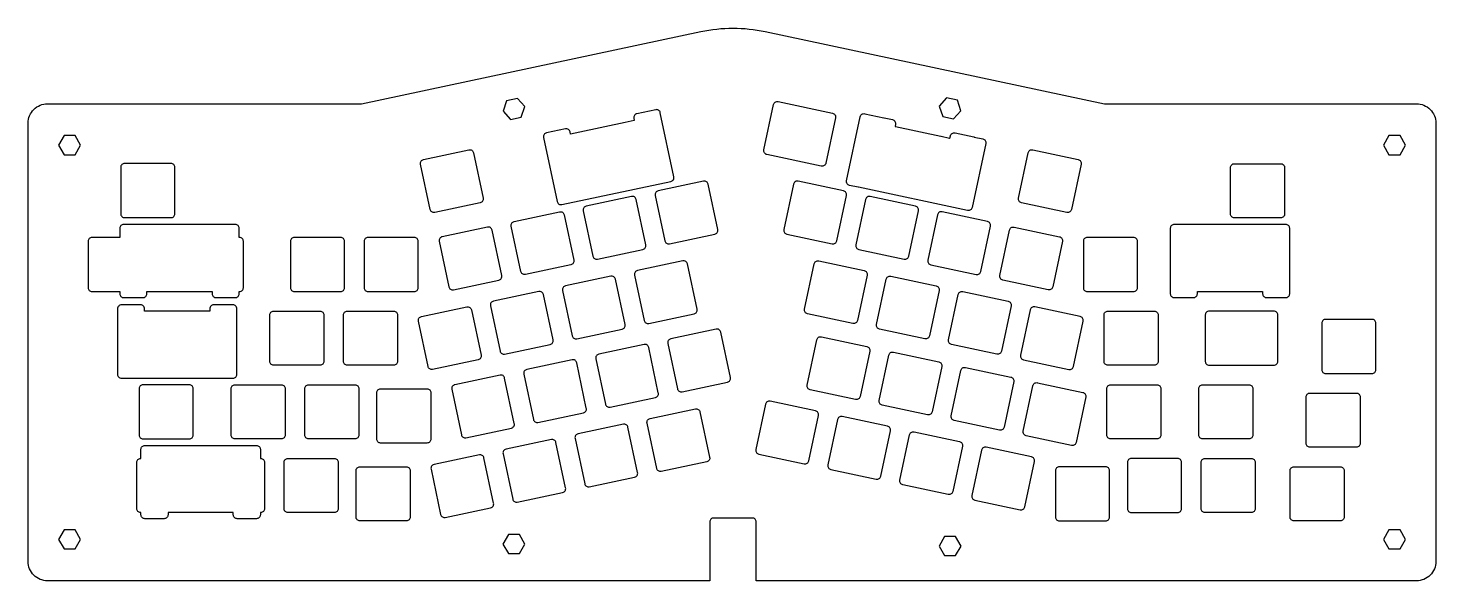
# Model space of a CAD drawing. Header units: millimetres. Extents: x -307 to 57, y 118 to 261.
import ezdxf

# ---------------------------------------------------------------- set-up
doc = ezdxf.new("R2010")
doc.units = ezdxf.units.MM
doc.layers.get('0').update_dxf_attribs({"linetype": 'CONTINUOUS'})

msp = doc.modelspace()

# ---------------------------------------------------------------- linework, layer by layer
for points in [[(-118.64, 117.77), (-118.64, 133.01, 0.414214), (-119.64, 134.01), (-129.64, 134.01, 0.414214), (-130.64, 133.01), (-130.64, 117.77), (-302.01, 117.77, -0.414214), (-307.01, 122.77), (-307.01, 236.11, -0.414214), (-302.01, 241.11), (-220.73, 241.11), (-132.95, 259.77, -0.105104), (-116.32, 259.77), (-28.54, 241.11), (52.23, 241.11, -0.414214), (57.23, 236.11), (57.23, 122.77, -0.414214), (52.23, 117.77)], [(-114.12, 240.9, -0.414214), (-112.93, 241.67), (-98.87, 238.68, -0.414214), (-98.1, 237.49), (-100.59, 225.75, -0.414214), (-101.78, 224.98), (-115.84, 227.97, -0.414214), (-116.61, 229.16)], [(-150.17, 236.77), (-152.55, 236.27), (-164.29, 233.77), (-166.68, 233.27), (-166.8, 233.84, 0.414214), (-167.98, 234.61), (-172.88, 233.57, 0.414214), (-173.65, 232.38), (-170.12, 215.81, 0.414214), (-168.94, 215.04), (-140.69, 221.05, 0.414215), (-139.92, 222.23), (-143.44, 238.8, 0.414215), (-144.63, 239.57), (-149.52, 238.53, 0.414214), (-150.29, 237.35)], [(-68.58, 232.24, -0.023636), (-68.49, 232.22), (-68.37, 232.8, -0.414214), (-67.18, 233.57), (-62.29, 232.53, -0.023632), (-62.2, 232.5), (-60, 232.04, -0.414215), (-59.23, 230.85), (-62.75, 214.28, -0.414215), (-63.94, 213.51), (-92.18, 219.51, -0.023632), (-92.27, 219.54), (-94.47, 220.01, -0.414214), (-95.24, 221.19), (-91.72, 237.76, -0.414214), (-90.54, 238.53), (-85.64, 237.49, -0.023632), (-85.55, 237.47), (-83.35, 237, -0.414214), (-82.58, 235.81), (-82.7, 235.24, -0.023636), (-82.61, 235.23), (-70.87, 232.73, -0.023632), (-70.78, 232.71)], [(-189.28, 216.7, -0.414214), (-190.05, 215.51), (-201.79, 213.02, -0.414214), (-202.98, 213.79), (-205.47, 225.53, -0.414214), (-204.7, 226.71), (-192.96, 229.21, -0.414214), (-191.78, 228.44)], [(-49.99, 215.51, -0.414214), (-50.76, 216.7), (-48.27, 228.44, -0.414214), (-47.08, 229.21), (-35.34, 226.71, -0.414214), (-34.57, 225.53), (-37.07, 213.79, -0.414214), (-38.25, 213.02)], [(-282.06, 211.66), (-270.06, 211.66, 0.414214), (-269.06, 212.66), (-269.06, 224.66, 0.414214), (-270.06, 225.66), (-282.06, 225.66, 0.414214), (-283.06, 224.66), (-283.06, 212.66, 0.414214)], [(4.11, 224.61, -0.414214), (5.11, 225.61), (17.11, 225.61, -0.414214), (18.11, 224.61), (18.11, 212.61, -0.414214), (17.11, 211.61), (5.11, 211.61, -0.414214), (4.11, 212.61)], [(-144.76, 217.42), (-142.27, 205.68, 0.414214), (-141.08, 204.91), (-129.34, 207.41, 0.414214), (-128.57, 208.59), (-131.07, 220.33, 0.414214), (-132.25, 221.1), (-143.99, 218.6, 0.414214)], [(-96.05, 218.6), (-107.79, 221.1, 0.414214), (-108.98, 220.33), (-111.47, 208.59, 0.414214), (-110.7, 207.41), (-98.97, 204.91, 0.414214), (-97.78, 205.68), (-95.28, 217.42, 0.414214)], [(-150.89, 217.14), (-162.62, 214.64, 0.414214), (-163.39, 213.46), (-160.9, 201.72, 0.414214), (-159.71, 200.95), (-147.98, 203.44, 0.414214), (-147.21, 204.63), (-149.7, 216.37, 0.414214)], [(-92.07, 203.44), (-80.33, 200.95, 0.414214), (-79.15, 201.72), (-76.65, 213.46, 0.414214), (-77.42, 214.64), (-89.16, 217.14, 0.414214), (-90.34, 216.37), (-92.84, 204.63, 0.414214)], [(-169.52, 213.18, -0.414214), (-168.33, 212.41), (-165.84, 200.67, -0.414214), (-166.61, 199.48), (-178.35, 196.99, -0.414214), (-179.53, 197.76), (-182.03, 209.5, -0.414214), (-181.26, 210.68)], [(-71.71, 212.41), (-74.21, 200.67, 0.414214), (-73.44, 199.48), (-61.7, 196.99, 0.414214), (-60.51, 197.76), (-58.02, 209.5, 0.414214), (-58.79, 210.68), (-70.52, 213.18, 0.414214)], [(-276.28, 192.56), (-273.84, 192.56), (-259.4, 192.56), (-259.4, 191.98, 0.414214), (-258.4, 190.98), (-253.4, 190.98, 0.414214), (-252.4, 191.98), (-252.4, 192.56), (-252.31, 192.56, 0.414214), (-251.31, 193.56), (-251.31, 205.56, 0.414214), (-252.31, 206.56), (-252.4, 206.56), (-252.4, 208.92, 0.414214), (-253.4, 209.92), (-282.28, 209.92, 0.414215), (-283.28, 208.92), (-283.28, 206.56), (-290.51, 206.56, 0.414214), (-291.51, 205.56), (-291.51, 193.56, 0.414214), (-290.51, 192.56), (-283.28, 192.56), (-283.28, 191.98, 0.414215), (-282.28, 190.98), (-277.28, 190.98, 0.414214), (-276.28, 191.98)], [(-184.47, 196.71), (-186.97, 208.45, 0.414214), (-188.15, 209.22), (-199.89, 206.72, 0.414214), (-200.66, 205.54), (-198.17, 193.8, 0.414214), (-196.98, 193.03), (-185.24, 195.52, 0.414214)], [(-54.8, 195.52, -0.414214), (-55.57, 196.71), (-53.08, 208.45, -0.414214), (-51.89, 209.22), (-40.15, 206.72, -0.414214), (-39.38, 205.54), (-41.88, 193.8, -0.414214), (-43.06, 193.03)], [(9.97, 192.56), (12.41, 192.56), (12.41, 191.98, 0.414214), (13.41, 190.98), (18.41, 190.98, 0.414214), (19.41, 191.98), (19.41, 208.92, 0.414214), (18.41, 209.92), (-10.47, 209.92, 0.414215), (-11.47, 208.92), (-11.47, 191.98, 0.414215), (-10.47, 190.98), (-5.47, 190.98, 0.414214), (-4.47, 191.98), (-4.47, 192.56), (-2.03, 192.56)], [(-238.12, 192.56), (-226.12, 192.56, 0.414214), (-225.12, 193.56), (-225.12, 205.56, 0.414214), (-226.12, 206.56), (-238.12, 206.56, 0.414214), (-239.12, 205.56), (-239.12, 193.56, 0.414214)], [(-206.07, 193.56), (-206.07, 205.56, 0.414214), (-207.07, 206.56), (-219.07, 206.56, 0.414214), (-220.07, 205.56), (-220.07, 193.56, 0.414214), (-219.07, 192.56), (-207.07, 192.56, 0.414214)], [(-33.98, 205.56), (-33.98, 193.56, 0.414214), (-32.98, 192.56), (-20.98, 192.56, 0.414214), (-19.98, 193.56), (-19.98, 205.56, 0.414214), (-20.98, 206.56), (-32.98, 206.56, 0.414214)], [(-146.44, 184.3), (-134.7, 186.8, 0.414214), (-133.93, 187.98), (-136.43, 199.72, 0.414214), (-137.61, 200.49), (-149.35, 197.99, 0.414214), (-150.12, 196.81), (-147.63, 185.07, 0.414214)], [(-105.35, 186.8, -0.414214), (-106.12, 187.98), (-103.63, 199.72, -0.414214), (-102.44, 200.49), (-90.7, 197.99, -0.414214), (-89.93, 196.81), (-92.43, 185.07, -0.414214), (-93.62, 184.3)], [(-168.75, 192.85), (-166.26, 181.11, 0.414214), (-165.07, 180.34), (-153.34, 182.83, 0.414214), (-152.57, 184.02), (-155.06, 195.76, 0.414214), (-156.25, 196.53), (-167.98, 194.03, 0.414214)], [(-72.07, 194.03, -0.414214), (-71.3, 192.85), (-73.8, 181.11, -0.414214), (-74.98, 180.34), (-86.72, 182.83, -0.414214), (-87.49, 184.02), (-84.99, 195.76, -0.414214), (-83.81, 196.53)], [(-187.39, 188.89), (-184.89, 177.15, 0.414214), (-183.71, 176.38), (-171.97, 178.87, 0.414214), (-171.2, 180.06), (-173.69, 191.8, 0.414214), (-174.88, 192.57), (-186.62, 190.07, 0.414214)], [(-53.44, 190.07, -0.414214), (-52.67, 188.89), (-55.16, 177.15, -0.414214), (-56.35, 176.38), (-68.09, 178.87, -0.414214), (-68.86, 180.06), (-66.36, 191.8, -0.414214), (-65.17, 192.57)], [(-259.99, 187.51), (-262.43, 187.51), (-274.43, 187.51), (-276.87, 187.51), (-276.87, 188.1, 0.414214), (-277.87, 189.1), (-282.87, 189.1, 0.414214), (-283.87, 188.1), (-283.87, 171.16, 0.414214), (-282.87, 170.16), (-253.99, 170.16, 0.414215), (-252.99, 171.16), (-252.99, 188.1, 0.414215), (-253.99, 189.1), (-258.99, 189.1, 0.414214), (-259.99, 188.1)], [(-243.48, 173.51, -0.414214), (-244.48, 174.51), (-244.48, 186.51, -0.414214), (-243.48, 187.51), (-231.48, 187.51, -0.414214), (-230.48, 186.51), (-230.48, 174.51, -0.414214), (-231.48, 173.51)], [(-211.43, 174.51, -0.414214), (-212.43, 173.51), (-224.43, 173.51, -0.414214), (-225.43, 174.51), (-225.43, 186.51, -0.414214), (-224.43, 187.51), (-212.43, 187.51, -0.414214), (-211.43, 186.51)], [(-189.83, 176.1, -0.414214), (-190.6, 174.91), (-202.34, 172.42, -0.414214), (-203.53, 173.19), (-206.02, 184.93, -0.414214), (-205.25, 186.11), (-193.51, 188.61, -0.414214), (-192.33, 187.84)], [(-49.45, 174.91), (-37.71, 172.42, 0.414214), (-36.53, 173.19), (-34.03, 184.93, 0.414214), (-34.8, 186.11), (-46.54, 188.61, 0.414214), (-47.73, 187.84), (-50.22, 176.1, 0.414214)], [(-28.63, 186.51, -0.414214), (-27.63, 187.51), (-15.63, 187.51, -0.414214), (-14.63, 186.51), (-14.63, 174.51, -0.414214), (-15.63, 173.51), (-27.63, 173.51, -0.414214), (-28.63, 174.51)], [(-1.43, 173.51), (15.33, 173.51, 0.414214), (16.33, 174.51), (16.33, 186.51, 0.414214), (15.33, 187.51), (-1.43, 187.51, 0.414214), (-2.43, 186.51), (-2.43, 174.51, 0.414214)], [(-125.31, 170.33), (-127.81, 182.07, 0.414214), (-128.99, 182.84), (-140.73, 180.34, 0.414214), (-141.5, 179.16), (-139.01, 167.42, 0.414214), (-137.82, 166.65), (-126.08, 169.15, 0.414214)], [(28.73, 171.37), (40.73, 171.37, 0.414214), (41.73, 172.37), (41.73, 184.37, 0.414214), (40.73, 185.37), (28.73, 185.37, 0.414214), (27.73, 184.37), (27.73, 172.37, 0.414214)], [(-160.13, 175.2), (-157.64, 163.46, 0.414214), (-156.45, 162.69), (-144.72, 165.18, 0.414214), (-143.95, 166.37), (-146.44, 178.11, 0.414214), (-147.63, 178.88), (-159.36, 176.38, 0.414214)], [(-91.73, 165.44, -0.414214), (-92.92, 164.67), (-104.65, 167.17, -0.414214), (-105.42, 168.35), (-102.93, 180.09, -0.414214), (-101.74, 180.86), (-90, 178.36, -0.414214), (-89.23, 177.18)], [(-175.09, 158.73), (-163.35, 161.22, 0.414214), (-162.58, 162.41), (-165.07, 174.15, 0.414214), (-166.26, 174.92), (-178, 172.42, 0.414214), (-178.77, 171.24), (-176.27, 159.5, 0.414214)], [(-84.29, 176.13, -0.414214), (-83.11, 176.9), (-71.37, 174.4, -0.414214), (-70.6, 173.22), (-73.1, 161.48, -0.414214), (-74.28, 160.71), (-86.02, 163.2, -0.414214), (-86.79, 164.39)], [(-67.39, 159.24, -0.414214), (-68.16, 160.43), (-65.66, 172.17, -0.414214), (-64.47, 172.94), (-52.74, 170.44, -0.414214), (-51.97, 169.26), (-54.46, 157.52, -0.414214), (-55.65, 156.75)], [(-265.31, 168.46), (-277.31, 168.46, 0.414214), (-278.31, 167.46), (-278.31, 155.46, 0.414214), (-277.31, 154.46), (-265.31, 154.46, 0.414214), (-264.31, 155.46), (-264.31, 167.46, 0.414214)], [(-240.49, 155.46, -0.414214), (-241.49, 154.46), (-253.49, 154.46, -0.414214), (-254.49, 155.46), (-254.49, 167.46, -0.414214), (-253.49, 168.46), (-241.49, 168.46, -0.414214), (-240.49, 167.46)], [(-235.44, 167.46, -0.414214), (-234.44, 168.46), (-222.44, 168.46, -0.414214), (-221.44, 167.46), (-221.44, 155.46, -0.414214), (-222.44, 154.46), (-234.44, 154.46, -0.414214), (-235.44, 155.46)], [(-197.4, 167.28), (-194.91, 155.54, 0.414214), (-193.72, 154.77), (-181.98, 157.26, 0.414214), (-181.21, 158.45), (-183.71, 170.19, 0.414214), (-184.89, 170.96), (-196.63, 168.46, 0.414214)], [(-48.75, 155.28, -0.414214), (-49.52, 156.47), (-47.03, 168.21, -0.414214), (-45.84, 168.98), (-34.1, 166.48, -0.414214), (-33.33, 165.3), (-35.83, 153.56, -0.414214), (-37.01, 152.79)], [(-26.93, 154.46, -0.414214), (-27.93, 155.46), (-27.93, 167.46, -0.414214), (-26.93, 168.46), (-14.93, 168.46, -0.414214), (-13.93, 167.46), (-13.93, 155.46, -0.414214), (-14.93, 154.46)], [(8.88, 168.46, -0.414214), (9.88, 167.46), (9.88, 155.46, -0.414214), (8.88, 154.46), (-3.12, 154.46, -0.414214), (-4.12, 155.46), (-4.12, 167.46, -0.414214), (-3.12, 168.46)], [(-215.81, 153.4, -0.414214), (-216.81, 154.4), (-216.81, 166.4, -0.414214), (-215.81, 167.4), (-203.81, 167.4, -0.414214), (-202.81, 166.4), (-202.81, 154.4, -0.414214), (-203.81, 153.4)], [(-116.21, 163.44), (-118.7, 151.7, 0.414214), (-117.93, 150.52), (-106.2, 148.02, 0.414214), (-105.01, 148.79), (-102.51, 160.53, 0.414214), (-103.28, 161.71), (-115.02, 164.21, 0.414214)], [(23.66, 165.32, -0.414214), (24.66, 166.32), (36.66, 166.32, -0.414214), (37.66, 165.32), (37.66, 153.32, -0.414214), (36.66, 152.32), (24.66, 152.32, -0.414214), (23.66, 153.32)], [(-134.35, 162.23, -0.414214), (-133.17, 161.46), (-130.67, 149.72, -0.414214), (-131.44, 148.54), (-143.18, 146.04, -0.414214), (-144.37, 146.81), (-146.86, 158.55, -0.414214), (-146.09, 159.73)], [(-84.65, 157.75), (-96.39, 160.25, 0.414214), (-97.57, 159.48), (-100.07, 147.74, 0.414214), (-99.3, 146.55), (-87.56, 144.06, 0.414214), (-86.38, 144.83), (-83.88, 156.57, 0.414214)], [(-152.99, 158.27), (-164.72, 155.77, 0.414214), (-165.49, 154.59), (-163, 142.85, 0.414214), (-161.81, 142.08), (-150.08, 144.57, 0.414214), (-149.31, 145.76), (-151.8, 157.5, 0.414214)], [(-171.62, 154.31), (-183.36, 151.81, 0.414214), (-184.13, 150.63), (-181.63, 138.89, 0.414214), (-180.45, 138.12), (-168.71, 140.61, 0.414214), (-167.94, 141.8), (-170.43, 153.54, 0.414214)], [(-67.74, 140.87, -0.414214), (-68.93, 140.1), (-80.67, 142.59, -0.414214), (-81.44, 143.78), (-78.94, 155.52, -0.414214), (-77.75, 156.29), (-66.02, 153.79, -0.414214), (-65.25, 152.61)], [(-245.85, 136.41, -0.414214), (-246.85, 135.41), (-246.93, 135.41), (-246.93, 134.83, -0.414214), (-247.93, 133.83), (-252.93, 133.83, -0.414214), (-253.93, 134.83), (-253.93, 135.41), (-270.81, 135.41), (-270.81, 134.83, -0.414214), (-271.81, 133.83), (-276.81, 133.83, -0.414215), (-277.81, 134.83), (-277.81, 135.41), (-277.9, 135.41, -0.414214), (-278.9, 136.41), (-278.9, 148.41, -0.414214), (-277.9, 149.41), (-277.81, 149.41), (-277.81, 151.77, -0.414215), (-276.81, 152.77), (-247.93, 152.77, -0.414214), (-246.93, 151.77), (-246.93, 149.41), (-246.85, 149.41, -0.414214), (-245.85, 148.41)], [(-227.8, 149.41, -0.414214), (-226.8, 148.41), (-226.8, 136.41, -0.414214), (-227.8, 135.41), (-239.8, 135.41, -0.414214), (-240.8, 136.41), (-240.8, 148.41, -0.414214), (-239.8, 149.41)], [(-202.76, 146.67), (-200.27, 134.93, 0.414214), (-199.08, 134.16), (-187.34, 136.65, 0.414214), (-186.57, 137.84), (-189.07, 149.58, 0.414214), (-190.25, 150.35), (-201.99, 147.85, 0.414214)], [(-49.11, 136.91), (-46.61, 148.65, 0.414214), (-47.38, 149.83), (-59.12, 152.33, 0.414214), (-60.31, 151.56), (-62.8, 139.82, 0.414214), (-62.03, 138.63), (-50.29, 136.14, 0.414214)], [(-22.57, 148.41), (-22.57, 136.41, 0.414214), (-21.57, 135.41), (-9.57, 135.41, 0.414214), (-8.57, 136.41), (-8.57, 148.41, 0.414214), (-9.57, 149.41), (-21.57, 149.41, 0.414214)], [(10.48, 136.41, -0.414214), (9.48, 135.41), (-2.52, 135.41, -0.414214), (-3.52, 136.41), (-3.52, 148.41, -0.414214), (-2.52, 149.41), (9.48, 149.41, -0.414214), (10.48, 148.41)], [(-208.17, 134.27, -0.414214), (-209.17, 133.27), (-221.17, 133.27, -0.414214), (-222.17, 134.27), (-222.17, 146.27, -0.414214), (-221.17, 147.27), (-209.17, 147.27, -0.414214), (-208.17, 146.27)], [(-28.21, 147.27), (-40.21, 147.27, 0.414214), (-41.21, 146.27), (-41.21, 134.27, 0.414214), (-40.21, 133.27), (-28.21, 133.27, 0.414214), (-27.21, 134.27), (-27.21, 146.27, 0.414214)], [(33.5, 134.27, -0.414214), (32.5, 133.27), (20.5, 133.27, -0.414214), (19.5, 134.27), (19.5, 146.27, -0.414214), (20.5, 147.27), (32.5, 147.27, -0.414214), (33.5, 146.27)]]:
    msp.add_lwpolyline(points, format="xyb", close=True)
for points in [[(-183.21, 241.9), (-184.09, 239.19), (-182.19, 237.07), (-179.4, 237.66), (-178.52, 240.37), (-180.43, 242.49)], [(-67.59, 237.18), (-65.68, 239.29), (-66.56, 242.01), (-69.35, 242.6), (-71.26, 240.48), (-70.37, 237.77)], [(-299.16, 230.41), (-297.73, 227.94), (-294.88, 227.94), (-293.46, 230.41), (-294.88, 232.88), (-297.73, 232.88)], [(45.11, 232.88), (43.68, 230.41), (45.11, 227.94), (47.96, 227.94), (49.38, 230.41), (47.96, 232.88)], [(-297.73, 130.94), (-299.16, 128.47), (-297.73, 126), (-294.88, 126), (-293.46, 128.47), (-294.88, 130.94)], [(-182.73, 129.74), (-184.16, 127.27), (-182.73, 124.8), (-179.88, 124.8), (-178.46, 127.27), (-179.88, 129.74)], [(-69.88, 129.24), (-71.31, 126.77), (-69.88, 124.3), (-67.03, 124.3), (-65.61, 126.77), (-67.03, 129.24)], [(43.68, 128.47), (45.11, 126), (47.96, 126), (49.38, 128.47), (47.96, 130.94), (45.11, 130.94)]]:
    msp.add_lwpolyline(points, close=True)

doc.saveas('drawing.dxf')
